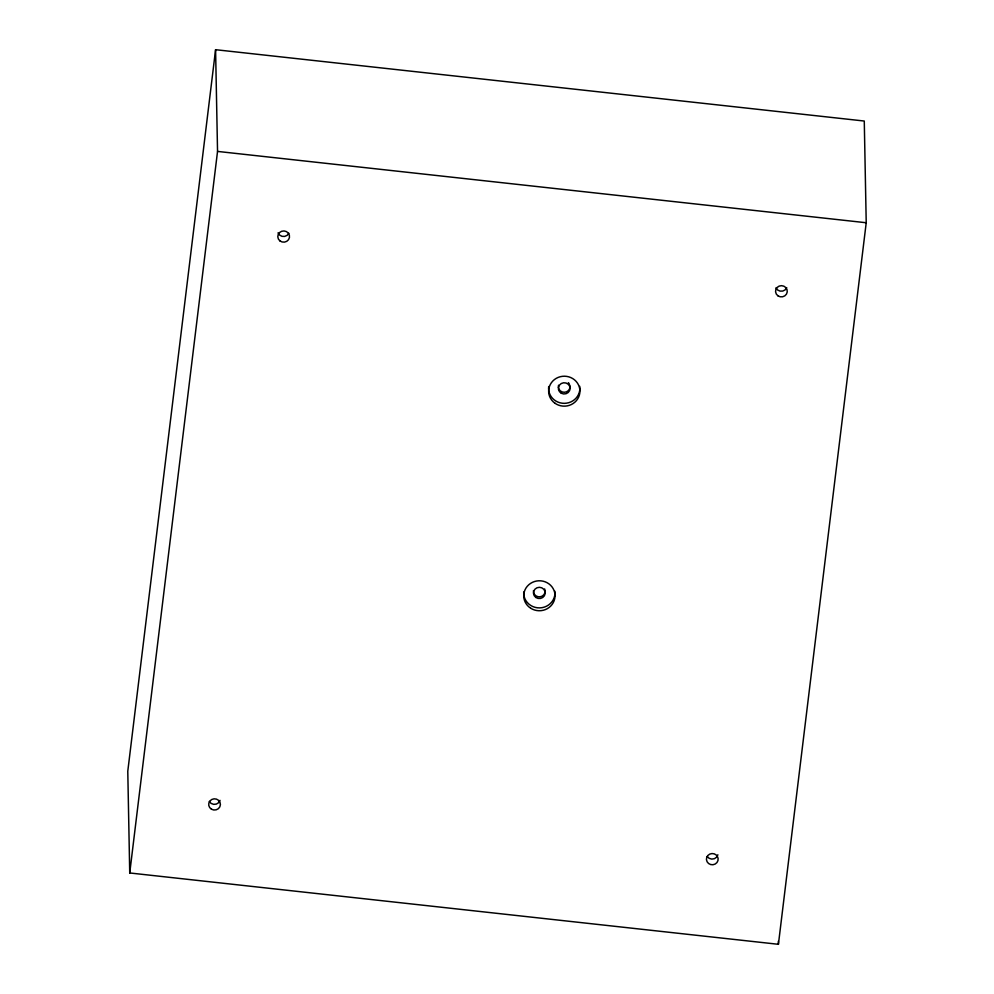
<?xml version="1.0" encoding="UTF-8"?>
<svg xmlns="http://www.w3.org/2000/svg" width="994" height="994" viewBox="0 0 994 994"><rect width="100%" height="100%" fill="white"/><g stroke="black" fill="none" stroke-linecap="round" stroke-linejoin="round"><path stroke-width="1.49" d="M215.586 49.7L127.779 771.257L129.729 872.968L778.414 944.3L866.221 222.743L864.271 121.032L215.586 49.7L217.537 151.411L129.729 872.968M217.537 151.411L866.221 222.743M778.352 941.219L778.414 944.3M288.869 233.267A5.865 5.616 -1.1 0 1 278.034 232.832M786.751 287.688A5.865 5.616 -1.1 0 1 775.916 287.862M717.892 854.778A5.865 5.616 -1.1 0 1 707.206 856.48M544.687 588.995A5.865 5.616 -1.1 0 1 540.152 596.785A5.865 5.616 -1.1 0 1 533.467 590.598M569.848 385.175A5.865 5.616 -1.1 0 1 564.232 392.282A5.865 5.616 -1.1 0 1 558.516 385.262M568.319 382.665A5.865 5.616 -1.1 0 1 569.251 383.821M220.059 800.381A5.865 5.616 -1.1 0 1 209.274 801.45M579.726 386.293A15.643 14.972 -1.1 0 1 564.319 403.34A15.643 14.972 -1.1 0 1 548.7 386.529M554.876 591.219A15.643 14.972 -1.1 0 1 539.73 607.893A15.643 14.972 -1.1 0 1 523.714 592.026M717.283 856.194L716.314 855.064A5.865 5.616 -1.1 0 0 706.722 857.412A5.865 5.616 -1.1 0 0 712.984 864.73A5.865 5.616 -1.1 0 0 717.283 856.194M535.828 597.444A5.865 5.616 -1.1 0 0 545.159 593.567A5.865 5.616 -1.1 0 0 537.008 587.777A5.865 5.616 -1.1 0 0 535.828 597.444M561.324 393.251A5.865 5.616 -1.1 0 0 570.096 388.319A5.865 5.616 -1.1 0 0 561.262 383.522A5.865 5.616 -1.1 0 0 561.324 393.251M777.904 295.79A5.865 5.616 -1.1 0 0 787.236 291.925A5.865 5.616 -1.1 0 0 779.085 286.135A5.865 5.616 -1.1 0 0 777.904 295.79M279.886 240.859A5.865 5.616 -1.1 0 0 289.44 237.516A5.865 5.616 -1.1 0 0 281.65 231.279A5.865 5.616 -1.1 0 0 279.886 240.859M211.473 809.215A5.865 5.616 -1.1 0 0 220.407 804.581A5.865 5.616 -1.1 0 0 211.759 799.487A5.865 5.616 -1.1 0 0 211.473 809.215M554.838 403.142A15.643 14.972 -1.1 0 0 579.8 393.028A15.643 14.972 -1.1 0 0 558.206 377.397A15.643 14.972 -1.1 0 0 554.838 403.142M530.734 608.253A15.643 14.972 -1.1 0 0 555 596.661A15.643 14.972 -1.1 0 0 532.411 582.36A15.643 14.972 -1.1 0 0 530.734 608.253"/></g></svg>
